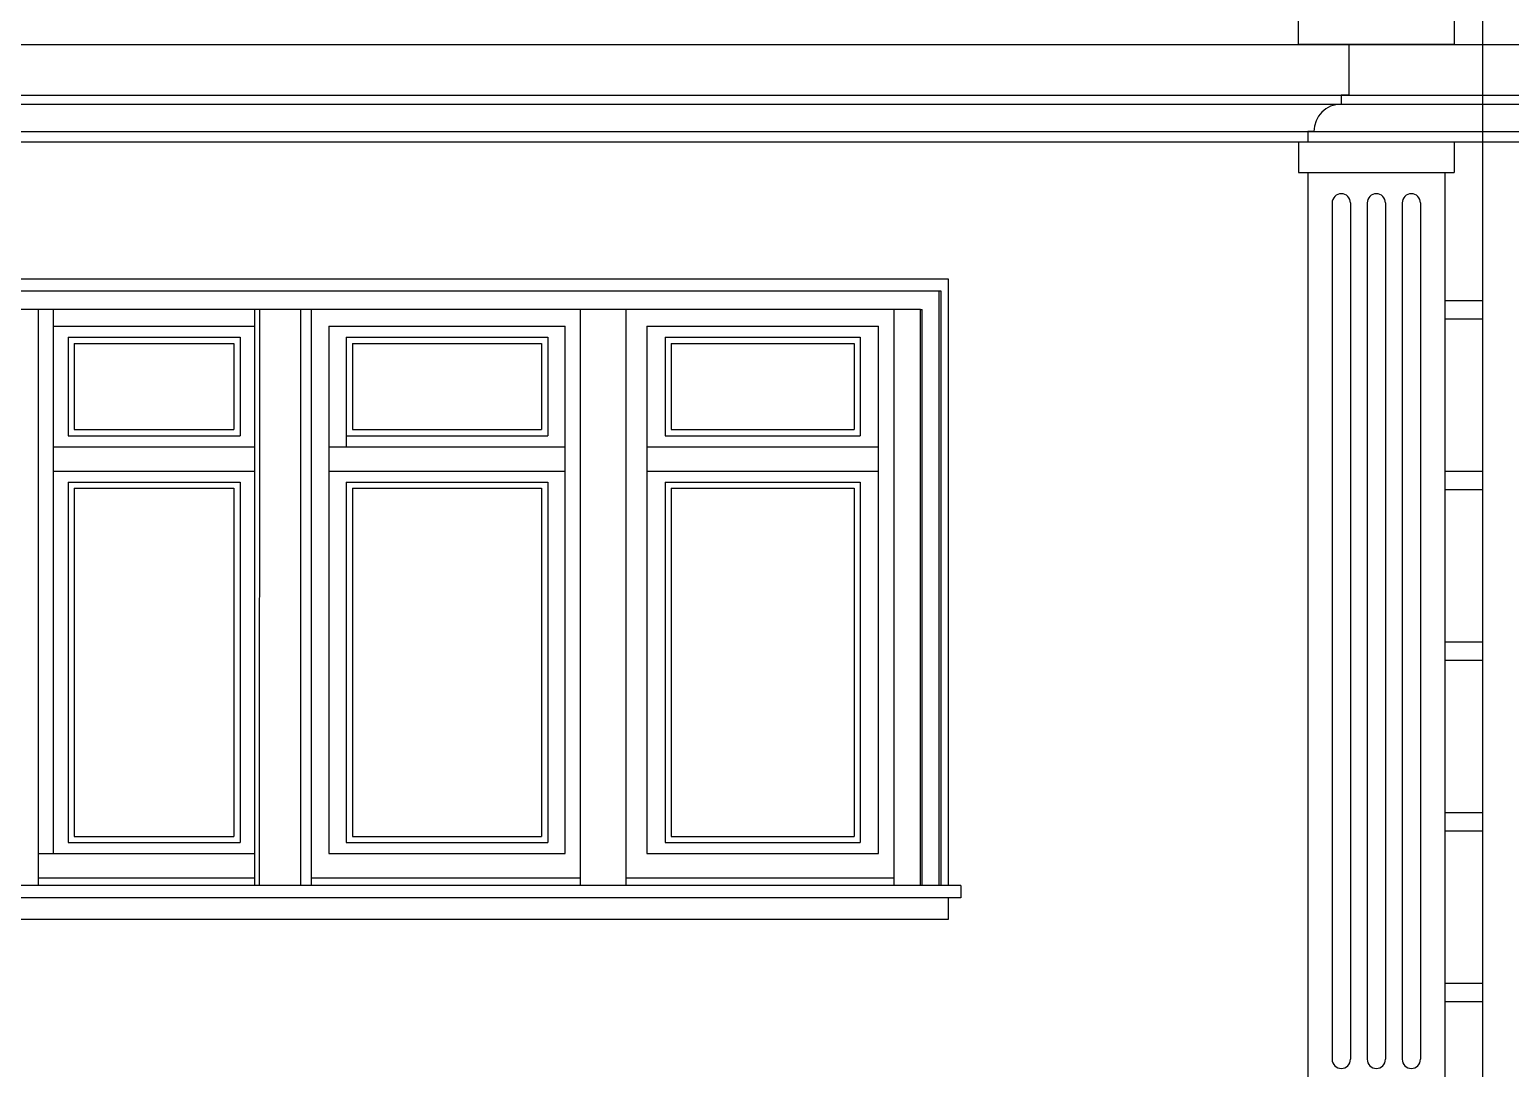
# Model space of a CAD drawing. Extents: x -133165 to 20117, y 15722 to 63536.
# Drawn here: x -84652 to -79792, y 48485 to 51893 of the extents above; entities that cross this region are included whole.
import ezdxf

# ---------------------------------------------------------------- set-up
doc = ezdxf.new("R2010")
doc.units = 0
doc.layers.get('0').update_dxf_attribs({"linetype": 'CONTINUOUS'})
doc.layers.add('DOORS', color=32, linetype='CONTINUOUS')
doc.layers.add('FRIZ', color=173, linetype='CONTINUOUS')

msp = doc.modelspace()

# ---------------------------------------------------------------- linework, layer by layer
at = {"ltscale": 10}
for p, q in [((-79882.1, 47331.3), (-79882.1, 55456.7)), ((-85897.4, 51844.6), (-71552.4, 51844.6)), ((-85895.4, 51844.6), (-71550.4, 51844.6)), ((-80322.1, 51844.6), (-80322.1, 51678.6)), ((-80007.1, 51844.6), (-80007.1, 51843.6)), ((-85897.4, 51678.6), (-71550.4, 51678.6)), ((-85897.4, 51678.6), (-79882.1, 51678.6)), ((-80322.1, 51678.6), (-80347.1, 51678.6)), ((-80347.1, 51678.6), (-80347.1, 51648.6)), ((-88762.4, 51648.6), (-79882.1, 51648.6)), ((-85845.4, 51648.6), (-71602.4, 51648.6)), ((-80347.1, 51648.6), (-80347.1, 51648.6)), ((-88642.4, 51558.6), (-79882.1, 51558.6)), ((-88632.4, 51524.6), (-67852.4, 51524.6)), ((-85757.4, 51558.6), (-71732.4, 51558.6)), ((-85717.4, 51524.6), (-71732.4, 51524.6)), ((-80487.1, 51524.6), (-80487.1, 51424.6)), ((-80437.1, 51558.6), (-80457.1, 51558.6)), ((-80457.1, 51558.6), (-80457.1, 51524.6)), ((-80457.1, 51524.6), (-80457.1, 51524.6)), ((-79977.1, 51524.6), (-79977.1, 51424.6)), ((-80487.1, 51424.6), (-79977.1, 51424.6)), ((-80457.1, 51424.6), (-80457.1, 48414.6)), ((-80007.1, 51424.6), (-80007.1, 48414.6)), ((-80377.1, 51324.6), (-80377.1, 48514.6)), ((-80317.1, 51324.6), (-80317.1, 48514.6)), ((-80262.1, 51324.6), (-80262.1, 48514.6)), ((-80202.1, 51324.6), (-80202.1, 48514.6)), ((-80147.1, 51324.6), (-80147.1, 48514.6)), ((-80087.1, 51324.6), (-80087.1, 48514.6)), ((-80007.1, 51004.6), (-79882.1, 51004.6)), ((-81728.5, 50974.6), (-85696.9, 50974.6)), ((-84623.5, 50974.6), (-84623.6, 49084.6)), ((-83897.8, 50974.6), (-83898, 49084.6)), ((-83762.5, 50974.6), (-83762.6, 49084.6)), ((-83728, 50974.6), (-83728.1, 49084.6)), ((-82844.6, 50974.6), (-82844.7, 49084.6)), ((-82694.6, 50974.6), (-82694.7, 49084.6)), ((-81815.7, 50974.6), (-81815.8, 49084.6)), ((-81728.6, 50974.6), (-81728.7, 49084.6)), ((-81728.5, 50974.6), (-81722.7, 50974.6)), ((-80007.1, 50944.6), (-79882.1, 50944.6)), ((-80007.1, 50444.6), (-79882.1, 50444.6)), ((-80007.1, 50384.6), (-79882.1, 50384.6)), ((-80007.1, 49884.6), (-79882.1, 49884.6)), ((-80007.1, 49824.6), (-79882.1, 49824.6)), ((-80007.1, 49324.6), (-79882.1, 49324.6)), ((-80007.1, 49264.6), (-79882.1, 49264.6)), ((-80007.1, 48764.6), (-79882.1, 48764.6)), ((-80007.1, 48704.6), (-79882.1, 48704.6))]:
    msp.add_line(p, q, dxfattribs=at)
msp.add_lwpolyline([(-80487.1, 51944.6), (-79977.1, 51944.6), (-79977.1, 51844.6), (-80487.1, 51844.6)], close=True, dxfattribs=at)
for centre, radius, start, end in [((-80347.1, 51558.6), 90, 90, 180), ((-80347.1, 51324.6), 30, 0, 180), ((-80232.1, 51324.6), 30, 0, 180), ((-80117.1, 51324.6), 30, 0, 180), ((-80347.1, 48514.6), 30, 180, 0), ((-80232.1, 48514.6), 30, 180, 0), ((-80117.1, 48514.6), 30, 180, 0)]:
    msp.add_arc(centre, radius, start, end, dxfattribs=at)
at = {"layer": 'DOORS', "ltscale": 100}
for p, q in [((-84574.5, 50974.6), (-84574.7, 49189.6)), ((-83912.4, 49084.6), (-83912.3, 50974.6)), ((-84574.5, 50919.6), (-83912.3, 50919.6)), ((-84525.6, 50883.6), (-84525.6, 50560.6)), ((-84525.6, 50883.6), (-83961.3, 50883.6)), ((-83961.3, 50883.6), (-83961.3, 50560.6)), ((-83670.3, 50919.6), (-83670.4, 49189.6)), ((-83670.3, 50919.6), (-82893.8, 50919.6)), ((-83612.6, 50883.6), (-83612.6, 50524.6)), ((-83612.6, 50883.6), (-82951.5, 50883.6)), ((-82951.5, 50883.6), (-82951.5, 50560.6)), ((-82893.8, 50524.6), (-82893.8, 50919.6)), ((-82626.1, 50919.6), (-82626.2, 49189.6)), ((-82626.1, 50919.6), (-81865.7, 50919.6)), ((-82566.2, 50883.6), (-82566.2, 50560.6)), ((-82566.2, 50883.6), (-81925.7, 50883.6)), ((-81925.7, 50883.6), (-81925.7, 50560.6)), ((-81865.8, 49189.6), (-81865.7, 50919.6)), ((-84505.6, 50863.6), (-84505.6, 50580.6)), ((-84505.6, 50863.6), (-83981.3, 50863.6)), ((-83981.3, 50863.6), (-83981.3, 50580.6)), ((-83592.6, 50863.6), (-83592.6, 50580.6)), ((-83592.6, 50863.6), (-82971.5, 50863.6)), ((-82971.5, 50863.6), (-82971.5, 50580.6)), ((-82546.2, 50863.6), (-82546.2, 50580.6)), ((-82546.2, 50863.6), (-81945.7, 50863.6)), ((-81945.7, 50863.6), (-81945.7, 50580.6)), ((-84525.6, 50560.6), (-83961.3, 50560.6)), ((-84505.6, 50580.6), (-83981.3, 50580.6)), ((-83612.6, 50560.6), (-82951.5, 50560.6)), ((-83592.6, 50580.6), (-82971.5, 50580.6)), ((-82566.2, 50560.6), (-81925.7, 50560.6)), ((-82546.2, 50580.6), (-81945.7, 50580.6)), ((-84574.6, 50524.6), (-83912.3, 50524.6)), ((-83670.3, 50524.6), (-82893.8, 50524.6)), ((-82893.9, 49189.6), (-82893.8, 50524.6)), ((-82626.1, 50524.6), (-81865.7, 50524.6)), ((-84574.6, 50444.6), (-83981.3, 50444.6)), ((-84525.6, 50408.6), (-84525.7, 49225.6)), ((-84525.6, 50408.6), (-83961.3, 50408.6)), ((-83981.3, 50444.6), (-83912.4, 50444.6)), ((-83961.3, 50408.6), (-83961.4, 49225.6)), ((-83670.3, 50444.6), (-82893.8, 50444.6)), ((-83612.6, 50408.6), (-83612.7, 49225.6)), ((-83612.6, 50408.6), (-82951.5, 50408.6)), ((-82951.5, 50408.6), (-82951.6, 49225.6)), ((-82626.1, 50444.6), (-81865.7, 50444.6)), ((-82566.2, 50408.6), (-82566.3, 49225.6)), ((-82566.2, 50408.6), (-81925.7, 50408.6)), ((-81925.7, 50408.6), (-81925.8, 49225.6)), ((-84505.6, 50388.6), (-84505.7, 49245.6)), ((-84505.6, 50388.6), (-83981.3, 50388.6)), ((-83981.3, 50388.6), (-83981.4, 49245.6)), ((-83592.6, 50388.6), (-83592.7, 49245.6)), ((-83592.6, 50388.6), (-82971.5, 50388.6)), ((-82971.5, 50388.6), (-82971.6, 49245.6)), ((-82546.2, 50388.6), (-82546.3, 49245.6)), ((-82546.2, 50388.6), (-81945.7, 50388.6)), ((-81945.7, 50388.6), (-81945.8, 49245.6)), ((-84505.6, 49727.1), (-84505.7, 49245.6)), ((-84505.7, 49245.6), (-83981.4, 49245.6)), ((-83592.7, 49245.6), (-82971.6, 49245.6)), ((-82546.3, 49245.6), (-81945.8, 49245.6)), ((-84623.6, 49189.6), (-83912.4, 49189.6)), ((-84525.7, 49225.6), (-83961.4, 49225.6)), ((-83670.4, 49189.6), (-82893.9, 49189.6)), ((-83612.7, 49225.6), (-82951.6, 49225.6)), ((-82626.2, 49189.6), (-81865.8, 49189.6)), ((-82566.3, 49225.6), (-81925.8, 49225.6)), ((-84623.6, 49109.6), (-83912.4, 49109.6)), ((-83728.1, 49109.6), (-82844.7, 49109.6)), ((-82694.7, 49109.6), (-81815.8, 49109.6))]:
    msp.add_line(p, q, dxfattribs=at)
at = {"layer": 'FRIZ', "ltscale": 50}
for p, q in [((-81635.9, 51074.6), (-85736.9, 51074.6)), ((-81660.4, 51034.6), (-85736.9, 51034.6)), ((-81666.4, 49084.6), (-81666.3, 51034.6)), ((-81660.5, 49084.6), (-81660.4, 51034.6)), ((-81635.9, 49084.6), (-81636, 51074.6)), ((-81722.8, 49084.6), (-81722.7, 50974.6)), ((-81596, 49084.6), (-85677, 49084.6)), ((-81596, 49084.6), (-81596, 49044.6)), ((-81596, 49044.6), (-85748.3, 49044.6)), ((-81635.9, 48974.6), (-81635.9, 49044.6)), ((-85728.3, 48974.6), (-81635.9, 48974.6))]:
    msp.add_line(p, q, dxfattribs=at)

doc.saveas('drawing.dxf')
